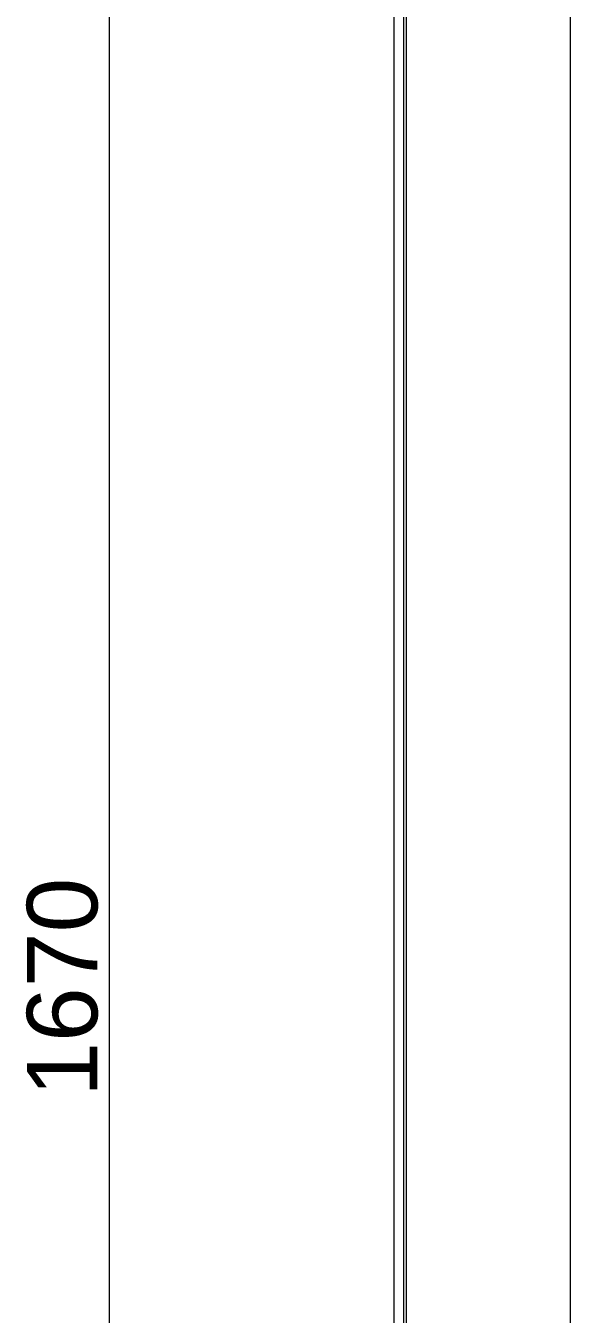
# Model space of a CAD drawing. Header units: millimetres. Extents: x 4962 to 7449, y 754 to 2938.
# Drawn here: x 4961.9 to 5116.3, y 1875.3 to 2240.7 of the extents above; entities that cross this region are included whole.
import ezdxf

# ---------------------------------------------------------------- set-up
doc = ezdxf.new("R2010")
doc.units = ezdxf.units.MM
for name, color, linetype in [('000-PI-ORMAR', 2, 'Continuous'), ('000-PI_TEXT', 7, 'Continuous'), ('002-PI-Kabelska kanalica', 150, 'Continuous')]:
    doc.layers.add(name, color=color, linetype=linetype)
doc.styles.get("Standard").update_dxf_attribs({"font": 'arial.ttf'})

msp = doc.modelspace()

# ---------------------------------------------------------------- linework, layer by layer
at = {"layer": '000-PI-ORMAR', "color": 0, "linetype": 'ByBlock', "lineweight": 0}
for p, q in [((5069.78, 2810.89), (5069.78, 826.39)), ((5066.27, 2790.39), (5066.27, 839.39)), ((5068.99, 2790.39), (5068.99, 839.39))]:
    msp.add_line(p, q, dxfattribs=at)
at = {"layer": '000-PI-ORMAR', "color": 18, "linetype": 'ByBlock', "lineweight": 0, "true_color": 0x000000}
msp.add_line((5116.27, 2758.89), (5116.27, 868.89), dxfattribs=at)
at = {"layer": '000-PI_TEXT', "color": 0, "linetype": 'ByBlock', "lineweight": 0, "ltscale": 0.25}
msp.add_line((4985.59, 2738.89), (4985.59, 1197.12), dxfattribs=at)
at = {"layer": '002-PI-Kabelska kanalica', "color": 0, "linetype": 'ByBlock', "lineweight": 0}
msp.add_line((5116.27, 2759.35), (5116.27, 1076.35), dxfattribs=at)

# ---------------------------------------------------------------- texts
at = {"layer": '000-PI_TEXT', "color": 0, "linetype": 'ByBlock', "lineweight": 0, "ltscale": 0.25, "insert": (4972.38, 1968), "char_height": 20, "attachment_point": 5, "rotation": 90}
msp.add_mtext('1670', dxfattribs=at)

doc.saveas('drawing.dxf')
